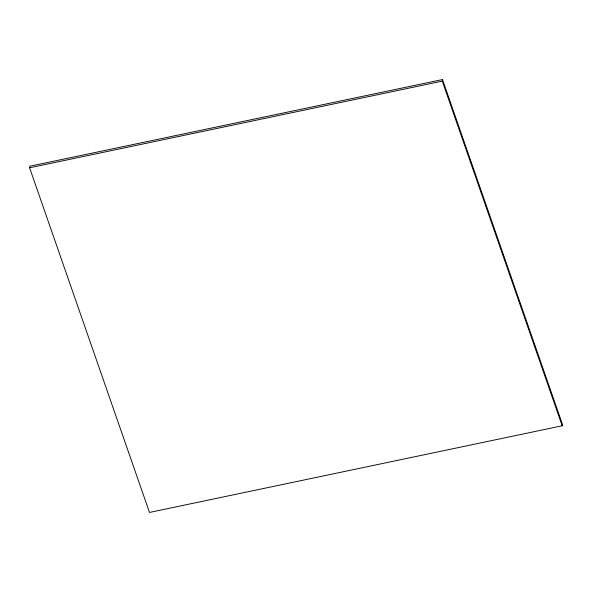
<?xml version="1.0" encoding="UTF-8"?>
<svg xmlns="http://www.w3.org/2000/svg" width="592" height="592" viewBox="0 0 592 592"><rect width="100%" height="100%" fill="white"/><g stroke="black" fill="none" stroke-linecap="round" stroke-linejoin="round"><path stroke-width="0.89" d="M29.6 167.788L29.822 166.211L442.505 79.557L562.4 424.212L562.178 425.789L149.495 512.443L29.6 167.788L442.283 81.134L442.505 79.557M442.283 81.134L562.178 425.789"/></g></svg>
